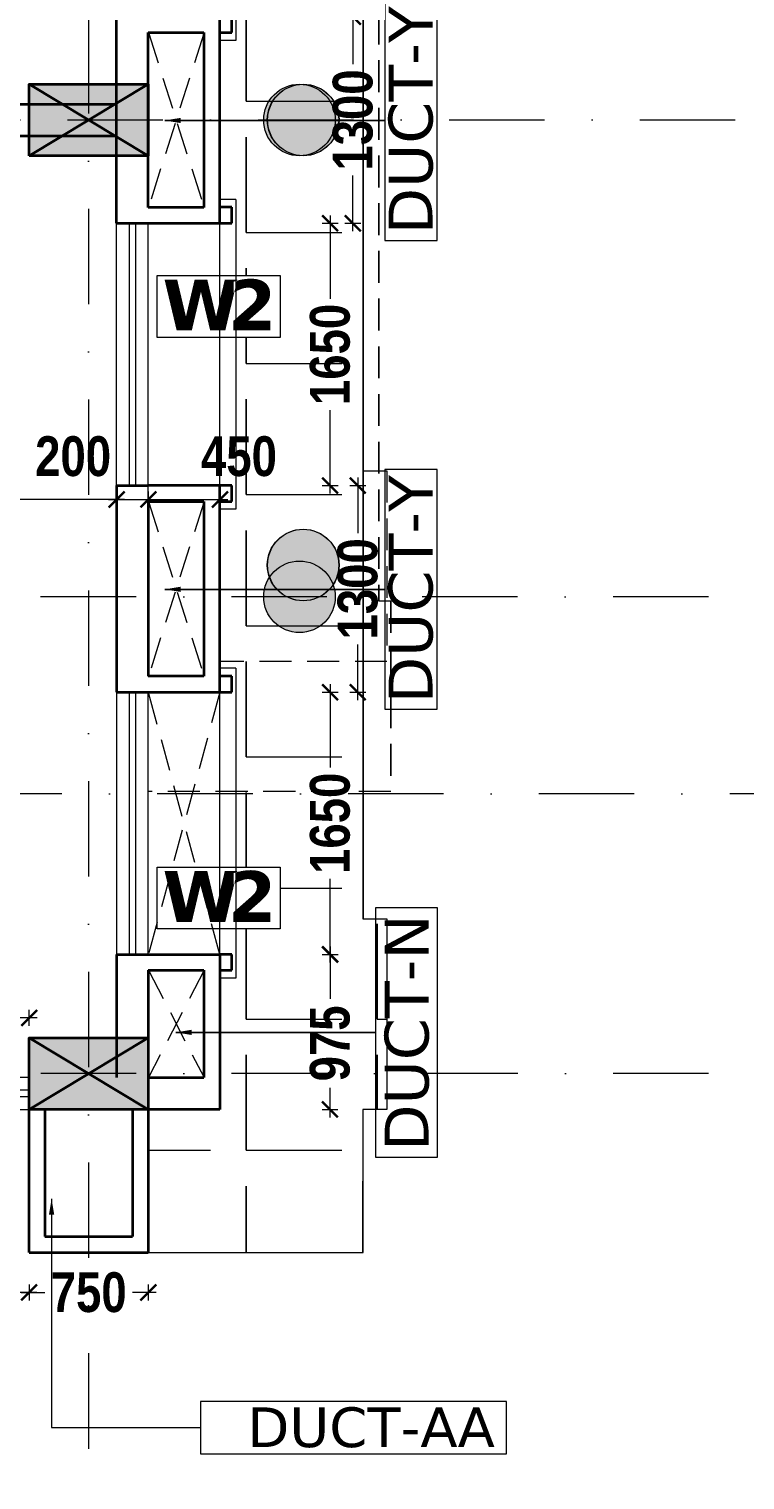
# Model space of a CAD drawing. Header units: millimetres. Extents: x -3092155 to 4513934, y -12317808 to 1850003.
# Drawn here: x -387210 to -382707, y -5708758 to -5699629 of the extents above; entities that cross this region are included whole.
import ezdxf

# ---------------------------------------------------------------- set-up
doc = ezdxf.new("R2010")
doc.units = ezdxf.units.MM
doc.header["$LTSCALE"] = 2
doc.header["$MEASUREMENT"] = 0
doc.header["$PDMODE"] = 34
doc.header["$PDSIZE"] = 500
doc.linetypes.add('DASHDOT', pattern=[1, 0.5, -0.25, 0, -0.25])
doc.linetypes.add('DASHED2', pattern=[0.375, 0.25, -0.125])
for name, color, linetype, lineweight, true_color in [('AEROW', 7, 'Continuous', 15, 0x0d0d0d), ('DOT', 7, 'DASHED2', 0, 0x89067c), ('duct text', 7, 'Continuous', 5, 0x30182a)]:
    doc.layers.add(name, color=color, linetype=linetype, lineweight=lineweight, true_color=true_color)
for name, color, linetype, lineweight in [('col 1', 11, 'Continuous', 20), ('coloumn', 10, 'Continuous', 35), ('cornice', 12, 'Continuous', 25), ('D DIM', 250, 'Continuous', 9), ('DUCT', 37, 'Continuous', 35), ('glass', 5, 'Continuous', 15), ('GRID', 251, 'DASHDOT', 5), ('HAT', 42, 'Continuous', 5), ('SILL', 74, 'Continuous', 9), ('W2', 162, 'Continuous', 5), ('WAll', 250, 'Continuous', 35), ('WIN', 5, 'Continuous', 15)]:
    doc.layers.add(name, color=color, linetype=linetype, lineweight=lineweight)
doc.styles.add('door', font='arial.ttf', dxfattribs={"height": 70})
doc.styles.add('INNER DIM', font='ARIALNB.TTF', dxfattribs={"height": 250})
doc.styles.add('style2', font='verdana.ttf')
doc.dimstyles.new('DOOR', dxfattribs={"dimtxt": 100, "dimasz": 100, "dimexe": 25, "dimexo": 50, "dimgap": 25, "dimtad": 0, "dimtih": 1, "dimtoh": 1, "dimdec": 0, "dimzin": 3, "dimdsep": 46, "dimtxsty": 'door', "dimblk": 'OBLIQUE', "dimcen": 200, "dimclrd": 256, "dimclre": 256, "dimclrt": 256, "dimadec": 0, "dimazin": 0, "dimtfac": 1, "dimtdec": 0, "dimtofl": 0, "dimtmove": 2, "dimatfit": 3, "dimfxl": 300, "dimfxlon": 1, "dimfrac": 1, "dimtolj": 1, "dimtzin": 0, "dimlwd": -1, "dimlwe": -1, "dimarcsym": 0})
doc.dimstyles.new('external final', dxfattribs={"dimscale": 0, "dimtxt": 250, "dimasz": 100, "dimexe": 50, "dimexo": 50, "dimgap": 50, "dimtad": 0, "dimdec": 0, "dimzin": 0, "dimdsep": 46, "dimtxsty": 'INNER DIM', "dimblk": 'ARCHTICK', "dimcen": 100, "dimdle": 50, "dimclrd": 256, "dimclre": 256, "dimclrt": 256, "dimadec": 0, "dimazin": 0, "dimtfac": 1, "dimtdec": 0, "dimtix": 1, "dimtmove": 1, "dimatfit": 3, "dimfxl": 50, "dimfxlon": 1, "dimtolj": 1, "dimtzin": 0, "dimlwd": -1, "dimlwe": -1, "dimarcsym": 1})
doc.dimstyles.new('INNER DIM', dxfattribs={"dimscale": 0, "dimtxt": 250, "dimasz": 100, "dimexe": 50, "dimexo": 50, "dimgap": 50, "dimtad": 0, "dimdec": 0, "dimzin": 0, "dimdsep": 46, "dimtxsty": 'INNER DIM', "dimblk": 'ARCHTICK', "dimcen": 100, "dimdle": 50, "dimclrd": 256, "dimclre": 256, "dimclrt": 256, "dimadec": 0, "dimazin": 0, "dimtfac": 1, "dimtdec": 0, "dimtix": 1, "dimtmove": 2, "dimatfit": 3, "dimfxl": 50, "dimfxlon": 1, "dimtolj": 1, "dimtzin": 0, "dimlwd": -1, "dimlwe": -1, "dimarcsym": 1})

# ---------------------------------------------------------------- blocks, each defined once
blk = doc.blocks.new('_ArchTick')
at = {"color": 0, "linetype": 'ByBlock', "const_width": 0.15}
blk.add_lwpolyline([(-0.5, -0.5), (0.5, 0.5)], dxfattribs=at)
blk = doc.blocks.new('*D67')
at = {"layer": 'D DIM', "ltscale": 100, "transparency": 16777216}
for p, q in [((-385316.5, -5703751.2), (-385316.5, -5704276)), ((-385366.5, -5703801.2), (-385266.5, -5703801.2)), ((-385316.5, -5705501.2), (-385316.5, -5704976.5)), ((-385366.5, -5705451.2), (-385266.5, -5705451.2))]:
    blk.add_line(p, q, dxfattribs=at)
at = {"layer": 'Defpoints', "color": 0, "lineweight": 50, "ltscale": 100, "transparency": 16777216}
for p in [(-386143.9, -5703801.2), (-385316.5, -5703801.2), (-386172.9, -5705451.2)]:
    blk.add_point(p, dxfattribs=at)
at = {"layer": 'D DIM', "ltscale": 100, "transparency": 16777216, "xscale": 100, "yscale": 100, "zscale": 100}
for p, rotation in [((-385316.5, -5703801.2), 90), ((-385316.5, -5705451.2), 270)]:
    blk.add_blockref('_ArchTick', p, dxfattribs=dict(at, rotation=rotation))
at = {"layer": 'D DIM', "ltscale": 100, "transparency": 16777216, "insert": (-385316.5, -5704626.2), "char_height": 250, "attachment_point": 5, "rotation": 90, "style": 'INNER DIM'}
blk.add_mtext('\\A1;1650', dxfattribs=at)
blk = doc.blocks.new('*D68')
at = {"layer": 'D DIM', "ltscale": 100, "transparency": 16777216}
for p, q in [((-385366.5, -5700851.2), (-385266.5, -5700851.2)), ((-385316.5, -5700801.2), (-385316.5, -5701326)), ((-385316.5, -5702551.2), (-385316.5, -5702026.5)), ((-385366.5, -5702501.2), (-385266.5, -5702501.2))]:
    blk.add_line(p, q, dxfattribs=at)
at = {"layer": 'Defpoints', "color": 0, "lineweight": 50, "ltscale": 100, "transparency": 16777216}
for p in [(-386260.3, -5700851.2), (-385316.5, -5700851.2), (-386155.1, -5702501.2)]:
    blk.add_point(p, dxfattribs=at)
at = {"layer": 'D DIM', "ltscale": 100, "transparency": 16777216, "xscale": 100, "yscale": 100, "zscale": 100}
for p, rotation in [((-385316.5, -5700851.2), 90), ((-385316.5, -5702501.2), 270)]:
    blk.add_blockref('_ArchTick', p, dxfattribs=dict(at, rotation=rotation))
at = {"layer": 'D DIM', "ltscale": 100, "transparency": 16777216, "insert": (-385316.5, -5701676.2), "char_height": 250, "attachment_point": 5, "rotation": 90, "style": 'INNER DIM'}
blk.add_mtext('\\A1;1650', dxfattribs=at)
blk = doc.blocks.new('*D232')
at = {"layer": 'D DIM', "ltscale": 100, "transparency": 16777216}
for p, q in [((-393959.3, -5702638.9), (-393959.3, -5702538.9)), ((-386659.3, -5702638.9), (-386659.3, -5702538.9)), ((-394009.3, -5702588.9), (-390664.8, -5702588.9)), ((-386609.3, -5702588.9), (-389953.8, -5702588.9))]:
    blk.add_line(p, q, dxfattribs=at)
at = {"layer": 'Defpoints', "color": 0, "lineweight": 50, "ltscale": 100, "transparency": 16777216}
for p in [(-386659.3, -5702588.9), (-386659.3, -5702752.1), (-393959.3, -5702976.2)]:
    blk.add_point(p, dxfattribs=at)
at = {"layer": 'D DIM', "ltscale": 100, "transparency": 16777216, "xscale": 100, "yscale": 100, "zscale": 100, "rotation": 180}
blk.add_blockref('_ArchTick', (-393959.3, -5702588.9), dxfattribs=at)
at = {"layer": 'D DIM', "ltscale": 100, "transparency": 16777216, "xscale": 100, "yscale": 100, "zscale": 100}
blk.add_blockref('_ArchTick', (-386659.3, -5702588.9), dxfattribs=at)
at = {"layer": 'D DIM', "ltscale": 100, "transparency": 16777216, "insert": (-390309.3, -5702588.9), "char_height": 250, "attachment_point": 5, "style": 'INNER DIM'}
blk.add_mtext('\\A1;7300', dxfattribs=at)
blk = doc.blocks.new('*D233')
at = {"layer": 'D DIM', "ltscale": 100, "transparency": 16777216}
for p, q in [((-386659.3, -5702638.9), (-386659.3, -5702538.9)), ((-386459.3, -5702638.9), (-386459.3, -5702538.9)), ((-386709.3, -5702588.9), (-386409.3, -5702588.9))]:
    blk.add_line(p, q, dxfattribs=at)
at = {"layer": 'Defpoints', "color": 0, "lineweight": 50, "ltscale": 100, "transparency": 16777216}
for p in [(-386459.3, -5702588.9), (-386659.3, -5702752.1), (-386459.3, -5702784.1)]:
    blk.add_point(p, dxfattribs=at)
at = {"layer": 'D DIM', "ltscale": 100, "transparency": 16777216, "xscale": 100, "yscale": 100, "zscale": 100, "rotation": 180}
blk.add_blockref('_ArchTick', (-386659.3, -5702588.9), dxfattribs=at)
at = {"layer": 'D DIM', "ltscale": 100, "transparency": 16777216, "xscale": 100, "yscale": 100, "zscale": 100}
blk.add_blockref('_ArchTick', (-386459.3, -5702588.9), dxfattribs=at)
at = {"layer": 'D DIM', "ltscale": 100, "transparency": 16777216, "insert": (-386932.8, -5702318), "char_height": 250, "attachment_point": 5, "style": 'INNER DIM'}
blk.add_mtext('\\A1;200', dxfattribs=at)
blk = doc.blocks.new('*D234')
at = {"layer": 'D DIM', "ltscale": 100, "transparency": 16777216}
for p, q in [((-386459.3, -5702638.9), (-386459.3, -5702538.9)), ((-386009.3, -5702638.9), (-386009.3, -5702538.9)), ((-386509.3, -5702588.9), (-385959.3, -5702588.9))]:
    blk.add_line(p, q, dxfattribs=at)
at = {"layer": 'Defpoints', "color": 0, "lineweight": 50, "ltscale": 100, "transparency": 16777216}
for p in [(-386009.3, -5702588.9), (-386459.3, -5702784.1), (-386009.3, -5702782.1)]:
    blk.add_point(p, dxfattribs=at)
at = {"layer": 'D DIM', "ltscale": 100, "transparency": 16777216, "xscale": 100, "yscale": 100, "zscale": 100, "rotation": 180}
blk.add_blockref('_ArchTick', (-386459.3, -5702588.9), dxfattribs=at)
at = {"layer": 'D DIM', "ltscale": 100, "transparency": 16777216, "xscale": 100, "yscale": 100, "zscale": 100}
blk.add_blockref('_ArchTick', (-386009.3, -5702588.9), dxfattribs=at)
at = {"layer": 'D DIM', "ltscale": 100, "transparency": 16777216, "insert": (-385889.6, -5702318), "char_height": 250, "attachment_point": 5, "style": 'INNER DIM'}
blk.add_mtext('\\A1;450', dxfattribs=at)
blk = doc.blocks.new('*D730')
at = {"layer": 'D DIM', "ltscale": 100, "transparency": 16777216}
for p, q in [((-438689.1, 360.6), (-438689.1, 460.6)), ((998.8, 360.6), (998.8, 460.6)), ((1048.8, 410.6), (-438739.1, 410.6))]:
    blk.add_line(p, q, dxfattribs=at)
at = {"layer": 'Defpoints', "color": 0, "lineweight": 50, "ltscale": 100, "transparency": 16777216}
for p in [(-438689.1, 410.6), (998.8, 0), (-438689.1, -5723126.2)]:
    blk.add_point(p, dxfattribs=at)
at = {"layer": 'D DIM', "ltscale": 100, "transparency": 16777216, "xscale": 100, "yscale": 100, "zscale": 100, "rotation": 180}
blk.add_blockref('_ArchTick', (-438689.1, 410.6), dxfattribs=at)
at = {"layer": 'D DIM', "ltscale": 100, "transparency": 16777216, "xscale": 100, "yscale": 100, "zscale": 100}
blk.add_blockref('_ArchTick', (998.8, 410.6), dxfattribs=at)
at = {"layer": 'D DIM', "ltscale": 100, "transparency": 16777216, "insert": (1326.5, 835.2), "char_height": 250, "attachment_point": 5, "style": 'INNER DIM'}
blk.add_mtext('\\A1;439688', dxfattribs=at)
blk = doc.blocks.new('*D890')
at = {"layer": 'D DIM', "ltscale": 100, "transparency": 16777216}
for p, q in [((-385316.9, -5705401.2), (-385316.9, -5705731)), ((-385366.9, -5705451.2), (-385266.9, -5705451.2)), ((-385316.9, -5706476.2), (-385316.9, -5706291.1)), ((-385366.9, -5706426.2), (-385266.9, -5706426.2))]:
    blk.add_line(p, q, dxfattribs=at)
at = {"layer": 'Defpoints', "color": 0, "lineweight": 50, "ltscale": 100, "transparency": 16777216}
for p in [(-386009.7, -5705451.2), (-386009.7, -5706426.2), (-385316.9, -5706426.2)]:
    blk.add_point(p, dxfattribs=at)
at = {"layer": 'D DIM', "ltscale": 100, "transparency": 16777216, "xscale": 100, "yscale": 100, "zscale": 100}
for p, rotation in [((-385316.9, -5705451.2), 90), ((-385316.9, -5706426.2), 270)]:
    blk.add_blockref('_ArchTick', p, dxfattribs=dict(at, rotation=rotation))
at = {"layer": 'D DIM', "ltscale": 100, "transparency": 16777216, "insert": (-385316.9, -5706011.1), "char_height": 250, "attachment_point": 5, "rotation": 90, "style": 'INNER DIM'}
blk.add_mtext('\\A1;975', dxfattribs=at)
blk = doc.blocks.new('*D891')
at = {"layer": 'D DIM', "ltscale": 100, "transparency": 16777216}
for p, q in [((-385142.3, -5702451.2), (-385142.3, -5702801)), ((-385192.3, -5702501.2), (-385092.3, -5702501.2)), ((-385142.3, -5703851.2), (-385142.3, -5703501.5)), ((-385192.3, -5703801.2), (-385092.3, -5703801.2))]:
    blk.add_line(p, q, dxfattribs=at)
at = {"layer": 'Defpoints', "color": 0, "lineweight": 50, "ltscale": 100, "transparency": 16777216}
for p in [(-386009.7, -5702501.2), (-386009.7, -5703801.2), (-385142.3, -5703801.2)]:
    blk.add_point(p, dxfattribs=at)
at = {"layer": 'D DIM', "ltscale": 100, "transparency": 16777216, "xscale": 100, "yscale": 100, "zscale": 100}
for p, rotation in [((-385142.3, -5702501.2), 90), ((-385142.3, -5703801.2), 270)]:
    blk.add_blockref('_ArchTick', p, dxfattribs=dict(at, rotation=rotation))
at = {"layer": 'D DIM', "ltscale": 100, "transparency": 16777216, "insert": (-385142.3, -5703151.2), "char_height": 250, "attachment_point": 5, "rotation": 90, "style": 'INNER DIM'}
blk.add_mtext('\\A1;1300', dxfattribs=at)
blk = doc.blocks.new('*D892')
at = {"layer": 'D DIM', "ltscale": 100, "transparency": 16777216}
for p, q in [((-385222.9, -5699551.2), (-385122.9, -5699551.2)), ((-385172.9, -5699501.2), (-385172.9, -5699851)), ((-385172.9, -5700901.2), (-385172.9, -5700551.5)), ((-385222.9, -5700851.2), (-385122.9, -5700851.2))]:
    blk.add_line(p, q, dxfattribs=at)
at = {"layer": 'Defpoints', "color": 0, "lineweight": 50, "ltscale": 100, "transparency": 16777216}
for p in [(-386009.7, -5699551.2), (-386009.7, -5700851.2), (-385172.9, -5700851.2)]:
    blk.add_point(p, dxfattribs=at)
at = {"layer": 'D DIM', "ltscale": 100, "transparency": 16777216, "xscale": 100, "yscale": 100, "zscale": 100}
for p, rotation in [((-385172.9, -5699551.2), 90), ((-385172.9, -5700851.2), 270)]:
    blk.add_blockref('_ArchTick', p, dxfattribs=dict(at, rotation=rotation))
at = {"layer": 'D DIM', "ltscale": 100, "transparency": 16777216, "insert": (-385172.9, -5700201.2), "char_height": 250, "attachment_point": 5, "rotation": 90, "style": 'INNER DIM'}
blk.add_mtext('\\A1;1300', dxfattribs=at)
blk = doc.blocks.new('*D928')
at = {"layer": 'D DIM', "ltscale": 100, "transparency": 16777216}
for p, q in [((-388909.7, -5705850.5), (-388384.7, -5705850.5)), ((-388859.7, -5705900.5), (-388859.7, -5705800.5)), ((-387159.3, -5705850.5), (-387684.3, -5705850.5)), ((-387209.3, -5705900.5), (-387209.3, -5705800.5))]:
    blk.add_line(p, q, dxfattribs=at)
at = {"layer": 'Defpoints', "color": 0, "lineweight": 50, "ltscale": 100, "transparency": 16777216}
for p in [(-388859.7, -5705850.5), (-388859.7, -5706226.2), (-387209.3, -5706201.2)]:
    blk.add_point(p, dxfattribs=at)
at = {"layer": 'D DIM', "ltscale": 100, "transparency": 16777216, "xscale": 100, "yscale": 100, "zscale": 100, "rotation": 180}
blk.add_blockref('_ArchTick', (-388859.7, -5705850.5), dxfattribs=at)
at = {"layer": 'D DIM', "ltscale": 100, "transparency": 16777216, "xscale": 100, "yscale": 100, "zscale": 100}
blk.add_blockref('_ArchTick', (-387209.3, -5705850.5), dxfattribs=at)
at = {"layer": 'D DIM', "ltscale": 100, "transparency": 16777216, "insert": (-388034.5, -5705850.5), "char_height": 250, "attachment_point": 5, "style": 'INNER DIM'}
blk.add_mtext('\\A1;1650', dxfattribs=at)
blk = doc.blocks.new('*D933')
at = {"layer": 'D DIM', "ltscale": 100, "transparency": 16777216}
for p, q in [((-387408.3, -5706376.2), (-387408.3, -5706598.8)), ((-387358.3, -5706426.2), (-387458.3, -5706426.2)), ((-387408.3, -5707376.2), (-387408.3, -5707153.6)), ((-387358.3, -5707326.2), (-387458.3, -5707326.2))]:
    blk.add_line(p, q, dxfattribs=at)
at = {"layer": 'Defpoints', "color": 0, "lineweight": 50, "ltscale": 100, "transparency": 16777216}
for p in [(-387209.3, -5706426.2), (-387408.3, -5707326.2), (-387209.7, -5707326.2)]:
    blk.add_point(p, dxfattribs=at)
at = {"layer": 'D DIM', "ltscale": 100, "transparency": 16777216, "xscale": 100, "yscale": 100, "zscale": 100}
for p, rotation in [((-387408.3, -5706426.2), 90), ((-387408.3, -5707326.2), 270)]:
    blk.add_blockref('_ArchTick', p, dxfattribs=dict(at, rotation=rotation))
at = {"layer": 'D DIM', "ltscale": 100, "transparency": 16777216, "insert": (-387408.3, -5706876.2), "char_height": 250, "attachment_point": 5, "rotation": 90, "style": 'INNER DIM'}
blk.add_mtext('\\A1;900', dxfattribs=at)
blk = doc.blocks.new('*D603')
at = {"layer": 'D DIM', "ltscale": 100, "transparency": 16777216}
for p, q in [((-387259.7, -5707577.9), (-387110.6, -5707577.9)), ((-387209.7, -5707527.9), (-387209.7, -5707627.9)), ((-386409.7, -5707577.9), (-386558.8, -5707577.9)), ((-386459.7, -5707527.9), (-386459.7, -5707627.9))]:
    blk.add_line(p, q, dxfattribs=at)
at = {"layer": 'Defpoints', "color": 0, "lineweight": 50, "ltscale": 100, "transparency": 16777216}
for p in [(-387209.7, -5707026.2), (-386459.7, -5707026.2), (-386459.7, -5707577.9)]:
    blk.add_point(p, dxfattribs=at)
at = {"layer": 'D DIM', "ltscale": 100, "transparency": 16777216, "xscale": 100, "yscale": 100, "zscale": 100, "rotation": 180}
blk.add_blockref('_ArchTick', (-387209.7, -5707577.9), dxfattribs=at)
at = {"layer": 'D DIM', "ltscale": 100, "transparency": 16777216, "xscale": 100, "yscale": 100, "zscale": 100}
blk.add_blockref('_ArchTick', (-386459.7, -5707577.9), dxfattribs=at)
at = {"layer": 'D DIM', "ltscale": 100, "transparency": 16777216, "insert": (-386834.7, -5707577.9), "char_height": 250, "attachment_point": 5, "style": 'INNER DIM'}
blk.add_mtext('\\A1;750', dxfattribs=at)
blk = doc.blocks.new('*D939')
at = {"layer": 'D DIM', "ltscale": 100, "transparency": 16777216}
for p, q in [((-388910.1, -5707577.9), (-388385.3, -5707577.9)), ((-388860.1, -5707527.9), (-388860.1, -5707627.9)), ((-387160.1, -5707577.9), (-387684.9, -5707577.9)), ((-387210.1, -5707527.9), (-387210.1, -5707627.9))]:
    blk.add_line(p, q, dxfattribs=at)
at = {"layer": 'Defpoints', "color": 0, "lineweight": 50, "ltscale": 100, "transparency": 16777216}
for p in [(-388860.1, -5707326.2), (-387210.1, -5707326.2), (-388860.1, -5707577.9)]:
    blk.add_point(p, dxfattribs=at)
at = {"layer": 'D DIM', "ltscale": 100, "transparency": 16777216, "xscale": 100, "yscale": 100, "zscale": 100, "rotation": 180}
blk.add_blockref('_ArchTick', (-388860.1, -5707577.9), dxfattribs=at)
at = {"layer": 'D DIM', "ltscale": 100, "transparency": 16777216, "xscale": 100, "yscale": 100, "zscale": 100}
blk.add_blockref('_ArchTick', (-387210.1, -5707577.9), dxfattribs=at)
at = {"layer": 'D DIM', "ltscale": 100, "transparency": 16777216, "insert": (-388035.1, -5707577.9), "char_height": 250, "attachment_point": 5, "style": 'INNER DIM'}
blk.add_mtext('\\A1;1650', dxfattribs=at)
blk = doc.blocks.new('F.F')
at = {"layer": 'coloumn', "ltscale": 100}
for points in [[(-159080.3, -5853756.2), (-159080.3, -5853306.2), (-159830.3, -5853306.2), (-159830.3, -5853756.2)], [(-159080.3, -5859756.2), (-159080.3, -5859306.2), (-159830.3, -5859306.2), (-159830.3, -5859756.2)]]:
    blk.add_hatch(color=256, dxfattribs=at).paths.add_polyline_path(points)
for p, q in [((-159830.3, -5853756.2), (-159830.3, -5853306.2)), ((-159830.3, -5853306.2), (-159080.3, -5853306.2)), ((-159080.3, -5853306.2), (-159080.3, -5853756.2)), ((-159080.3, -5853756.2), (-159830.3, -5853756.2)), ((-159830.3, -5859756.2), (-159830.3, -5859306.2)), ((-159830.3, -5859306.2), (-159080.3, -5859306.2)), ((-159080.3, -5859306.2), (-159080.3, -5859756.2)), ((-159080.3, -5859756.2), (-159830.3, -5859756.2))]:
    blk.add_line(p, q, dxfattribs=at)
for points in [[(-159080.3, -5853756.2), (-159830.3, -5853306.2), (-159080.3, -5853306.2), (-159830.3, -5853756.2)], [(-159080.3, -5859756.2), (-159830.3, -5859306.2), (-159080.3, -5859306.2), (-159830.3, -5859756.2)]]:
    blk.add_lwpolyline(points, dxfattribs=at)
blk = doc.blocks.new('6yyyhr')
at = {"layer": 'DUCT', "ltscale": 100}
for p, q in [((-386010.1, -5681142.4), (-385934.7, -5681142.4)), ((-385934.7, -5681142.4), (-385934.7, -5681242.7)), ((-385934.7, -5681242.7), (-386010.1, -5681242.7)), ((-385934.7, -5682891.6), (-386010.1, -5682891.6)), ((-385934.7, -5682992), (-385934.7, -5682891.6)), ((-386010.1, -5682992), (-385934.7, -5682992))]:
    blk.add_line(p, q, dxfattribs=at)
at = {"layer": 'SILL', "ltscale": 100}
for p, q in [((-386010.1, -5683042), (-386010.1, -5681092.4)), ((-385909.7, -5681092.4), (-386010.1, -5681092.4)), ((-385909.7, -5681092.4), (-385909.7, -5683042)), ((-385909.7, -5683042), (-386010.1, -5683042))]:
    blk.add_line(p, q, dxfattribs=at)
blk = doc.blocks.new('_Oblique')
at = {"color": 0, "linetype": 'ByBlock', "lineweight": -2}
blk.add_line((-0.5, -0.5), (0.5, 0.5), dxfattribs=at)
blk = doc.blocks.new('6yuj6kit')
at = {"layer": 'duct text', "ltscale": 0.1}
for points in [[(-95970.2, -5629545.8), (-95970.2, -5628037.4), (-96299.4, -5628037.4), (-96299.4, -5629545.8)], [(-95970.2, -5632495.8), (-95970.2, -5630987.4), (-96299.4, -5630987.4), (-96299.4, -5632495.8)], [(-96356.4, -5635315.4), (-96356.4, -5633742.8), (-95970.2, -5633742.8), (-95970.2, -5635315.4)]]:
    blk.add_lwpolyline(points, close=True, dxfattribs=at)
at = {"layer": 'duct text', "ltscale": 0.1, "char_height": 276.639, "width": 1547.237, "attachment_point": 5, "rotation": 90, "style": 'style2'}
for s, insert in [('\\pxt11;DUCT-Y', (-96135, -5628790.2)), ('\\pxt11;DUCT-Y', (-96135, -5631740.2)), ('\\pxt11;DUCT-N', (-96159.8, -5634530.7))]:
    blk.add_mtext(s, dxfattribs=dict(at, insert=insert))
at = {"layer": 'duct text', "ltscale": 0.1}
for points in [[(-97683.2, -5628791.6), (-96299.4, -5628791.6), (-97683.2, -5628791.6)], [(-97683.2, -5631741.6), (-96299.4, -5631741.6), (-97683.2, -5631741.6)], [(-97614.3, -5634529.1), (-96356.4, -5634529.1), (-97614.3, -5634529.1)]]:
    blk.add_leader(points, dimstyle='DOOR', dxfattribs=at)
blk = doc.blocks.new('5HYHH')
at = {"layer": 'duct text', "ltscale": 0.1}
blk.add_lwpolyline([(-193110.9, -5702335.5), (-191184.1, -5702335.5), (-191184.1, -5702006.4), (-193110.9, -5702006.4)], close=True, dxfattribs=at)
at = {"layer": 'duct text', "ltscale": 0.1, "insert": (-192036.5, -5702170.8), "char_height": 250, "width": 1547.237, "attachment_point": 5, "style": 'style2'}
blk.add_mtext('\\pt2750;DUCT-AA', dxfattribs=at)
at = {"layer": 'AEROW', "lineweight": 30, "ltscale": 100}
blk.add_leader([(-194046.5, -5700730.9), (-194046.5, -5702171), (-193110.9, -5702171)], dimstyle='external final', override={"dimscale": 1, "dimfxl": 50}, dxfattribs=at)

msp = doc.modelspace()

# ---------------------------------------------------------------- hatches: boundary and pattern name
at = {"layer": 'col 1', "ltscale": 100}
h = msp.add_hatch(color=256, dxfattribs=at)
edge = h.paths.add_edge_path()
edge.add_arc((-385509.2, -5700201.2), 225, 0, 360)
h = msp.add_hatch(color=256, dxfattribs=at)
edge = h.paths.add_edge_path()
edge.add_arc((-385486.4, -5700201.2), 225, 180, 540, ccw=False)
h = msp.add_hatch(color=256, dxfattribs=at)
edge = h.paths.add_edge_path()
edge.add_arc((-385484.8, -5700201.2), 225, 180, 540, ccw=False)
h = msp.add_hatch(color=256, dxfattribs=at)
edge = h.paths.add_edge_path()
edge.add_arc((-385486.4, -5703001.2), 225, 180, 540, ccw=False)
h = msp.add_hatch(color=256, dxfattribs=at)
edge = h.paths.add_edge_path()
edge.add_arc((-385484.8, -5703001.2), 225, 180, 540, ccw=False)
h = msp.add_hatch(color=256, dxfattribs=at)
edge = h.paths.add_edge_path()
edge.add_arc((-385509.2, -5703201.2), 225, 0, 360)
at = {"layer": 'HAT', "ltscale": 100}
h = msp.add_hatch(dxfattribs=at)
h.set_pattern_fill('ANGLE', color=256, scale=3000, style=0)
h.set_pattern_definition([(0, (-36044.9, -16659), (0, 825), [600, -225]), (90, (-36044.9, -16659), (-825, 5e-14), [600, -225])])
h.paths.add_polyline_path([(-386010.9, -5699002), (-385631.8, -5699002), (-385631.8, -5699391.1), (-386010.9, -5699391.1), (-386018.3, -5701180.7), (-385631.8, -5701180.7), (-385631.8, -5701569.7), (-386010.5, -5701569.7), (-386010.5, -5704902), (-385631.8, -5704902), (-385631.8, -5705291.1), (-386010.5, -5705291.1), (-386010.5, -5706426.2), (-386461, -5706426.2), (-386460.2, -5707326.2), (-385110.1, -5707326.2), (-385110.1, -5706426.1), (-384961, -5706426.2), (-384961, -5705226.5), (-385111, -5705226.5), (-385111, -5695176), (-384961, -5695176), (-384961, -5693976.2), (-385111, -5693976.2), (-385111, -5693075), (-386460.2, -5693076.2), (-386460.5, -5693976.2), (-386010.5, -5693976.2), (-386010.5, -5696051.9), (-385630.9, -5696052), (-385630.9, -5696441.1), (-386017.4, -5696441.1)])
h = msp.add_hatch(dxfattribs=at)
h.set_pattern_fill('ANGLE', color=256, scale=3000, style=0)
h.set_pattern_definition([(7e-15, (-36044.9, -16659), (0, 825), [600, -225]), (90, (-36044.9, -16659), (-825, 5e-14), [600, -225])])
h.paths.add_polyline_path([(-386010.9, -5699002), (-385631.8, -5699002), (-385631.8, -5699391.1), (-386010.9, -5699391.1), (-386018.3, -5701180.7), (-385631.8, -5701180.7), (-385631.8, -5701569.7), (-386010.5, -5701569.7), (-386010.5, -5704902), (-385631.8, -5704902), (-385631.8, -5705291.1), (-386010.5, -5705291.1), (-386010.5, -5706426.2), (-386461, -5706426.2), (-386460.2, -5707326.2), (-385110.1, -5707326.2), (-385110.1, -5706426.1), (-384961, -5706426.2), (-384961, -5705226.5), (-385111, -5705226.5), (-385111, -5695176), (-384961, -5695176), (-384961, -5693976.2), (-385111, -5693976.2), (-385111, -5693075), (-386460.2, -5693076.2), (-386460.5, -5693976.2), (-386010.5, -5693976.2), (-386010.5, -5696051.9), (-385630.9, -5696052), (-385630.9, -5696441.1), (-386017.4, -5696441.1)])
h = msp.add_hatch(dxfattribs=at)
h.set_pattern_fill('ANGLE', color=256, scale=3000, style=0)
h.set_pattern_definition([(7e-15, (-36043.2, -16659), (0, 825), [600, -225]), (90, (-36043.2, -16659), (-825, 5e-14), [600, -225])])
h.paths.add_polyline_path([(-386009.3, -5699002), (-385630.2, -5699002), (-385630.2, -5699391.1), (-386009.3, -5699391.1), (-386016.6, -5701180.7), (-385630.2, -5701180.7), (-385630.2, -5701569.7), (-386008.9, -5701569.7), (-386008.9, -5704902), (-385630.2, -5704902), (-385630.2, -5705291.1), (-386008.9, -5705291.1), (-386008.9, -5706426.2), (-386459.3, -5706426.2), (-386458.5, -5707326.2), (-385108.5, -5707326.2), (-385108.5, -5706426.1), (-384959.3, -5706426.2), (-384959.3, -5705226.5), (-385109.3, -5705226.5), (-385109.3, -5695176), (-384959.3, -5695176), (-384959.3, -5693976.2), (-385109.3, -5693976.2), (-385109.3, -5693075), (-386458.5, -5693076.2), (-386458.9, -5693976.2), (-386008.9, -5693976.2), (-386008.9, -5696051.9), (-385629.3, -5696052), (-385629.3, -5696441.1), (-386015.7, -5696441.1)])

# ---------------------------------------------------------------- linework, layer by layer
at = {"layer": 'col 1', "ltscale": 100}
for centre in [(-385509.2, -5700201.2), (-385486.4, -5700201.2), (-385484.8, -5700201.2), (-385486.4, -5703001.2), (-385484.8, -5703001.2), (-385509.2, -5703201.2)]:
    msp.add_circle(centre, 225, dxfattribs=at)
at = {"layer": 'DOT', "linetype": 'Continuous', "ltscale": 400}
for p, q in [((-385110.1, -5695176), (-385110.1, -5705226.5)), ((-385110.1, -5695176), (-385110.1, -5705226.5)), ((-385108.5, -5695176), (-385108.5, -5705226.5)), ((-385110.1, -5705226.5), (-384960.1, -5705226.5)), ((-385110.1, -5705226.5), (-384960.1, -5705226.5)), ((-385108.5, -5705226.5), (-384958.5, -5705226.5)), ((-384960.1, -5705226.5), (-384960.1, -5706426.2)), ((-384960.1, -5705226.5), (-384960.1, -5706426.2)), ((-384958.5, -5705226.5), (-384958.5, -5706426.2)), ((-384960.1, -5706426.2), (-385110.1, -5706426.2)), ((-385110.1, -5707326.2), (-385109.3, -5706426.2)), ((-384960.1, -5706426.2), (-385110.1, -5706426.2)), ((-385110.1, -5707326.2), (-385109.3, -5706426.2)), ((-384958.5, -5706426.2), (-385108.5, -5706426.2)), ((-385108.5, -5707326.2), (-385107.7, -5706426.2)), ((-386459.3, -5707326.2), (-385110.1, -5707326.2)), ((-386459.3, -5707326.2), (-385110.1, -5707326.2)), ((-386457.7, -5707326.2), (-385108.5, -5707326.2))]:
    msp.add_line(p, q, dxfattribs=at)
at = {"layer": 'DOT', "ltscale": 400}
for p, q in [((-385010.9, -5697125.4), (-385010.9, -5703227)), ((-385009.3, -5697125.4), (-385009.3, -5703227)), ((-385109.3, -5698007.6), (-385109.3, -5702407.9)), ((-386109.3, -5699651.2), (-386459.3, -5700751.2)), ((-386459.3, -5699651.2), (-386109.3, -5700751.2)), ((-386459.7, -5703607.6), (-386459.7, -5702407.9)), ((-385109.3, -5702407.9), (-384959.7, -5702407.9)), ((-384959.7, -5702407.9), (-384959.7, -5703607.6)), ((-386109.3, -5702601.2), (-386459.3, -5703701.2)), ((-386459.3, -5702601.2), (-386109.3, -5703701.2)), ((-385010.9, -5703227), (-384936.5, -5703227)), ((-385009.3, -5703227), (-384934.8, -5703227)), ((-384936.5, -5703227), (-384936.5, -5704426.8)), ((-384934.8, -5703227), (-384934.8, -5704426.8)), ((-384959.7, -5703607.6), (-386009.7, -5703607.6)), ((-386009.3, -5705451.2), (-386459.3, -5703801.2)), ((-386009.3, -5703801.2), (-386459.3, -5705451.2)), ((-384936.5, -5704426.8), (-386460.5, -5704426.8)), ((-384934.8, -5704426.8), (-386458.9, -5704426.8)), ((-386109.3, -5705551.2), (-386459.3, -5706226.2)), ((-386459.3, -5705551.2), (-386109.3, -5706226.2))]:
    msp.add_line(p, q, dxfattribs=at)
at = {"layer": 'DUCT', "ltscale": 100}
for p, q in [((-386659.7, -5700851.2), (-386659.7, -5699551.2)), ((-386009.7, -5700851.2), (-386009.7, -5699551.2)), ((-386459.7, -5700751.2), (-386459.7, -5699651.2)), ((-386459.7, -5699651.2), (-386109.7, -5699651.2)), ((-386109.7, -5699651.2), (-386109.7, -5700751.2)), ((-386109.7, -5700751.2), (-386459.7, -5700751.2)), ((-385934.7, -5700750.7), (-386009.7, -5700750.7)), ((-385934.7, -5700850.7), (-385934.7, -5700750.7)), ((-386659.7, -5700851.2), (-386459.7, -5700851.2)), ((-386459.7, -5700851.2), (-386009.7, -5700851.2)), ((-386009.7, -5700850.7), (-385934.7, -5700850.7)), ((-386659.7, -5702501.2), (-386459.7, -5702501.2)), ((-386659.7, -5702501.2), (-386659.7, -5703801.2)), ((-386009.7, -5702501.2), (-386459.7, -5702501.2)), ((-385934.7, -5702501), (-386009.7, -5702501)), ((-386009.7, -5703801.2), (-386009.7, -5702501.2)), ((-385934.7, -5702601), (-385934.7, -5702501)), ((-386459.7, -5702601.2), (-386459.7, -5703701.2)), ((-386459.7, -5702601.2), (-386109.7, -5702601.2)), ((-386109.7, -5702601.2), (-386109.7, -5703701.2)), ((-386009.7, -5702601), (-385934.7, -5702601)), ((-386109.7, -5703701.2), (-386459.7, -5703701.2)), ((-385934.7, -5703701), (-386009.7, -5703701)), ((-385934.7, -5703801), (-385934.7, -5703701)), ((-386659.7, -5703801.2), (-386459.7, -5703801.2)), ((-386459.7, -5703801.2), (-386009.7, -5703801.2)), ((-386009.7, -5703801), (-385934.7, -5703801)), ((-386659.7, -5705451.2), (-386009.7, -5705451.2)), ((-386659.7, -5705451.2), (-386659.7, -5706226.2)), ((-386009.7, -5705451.2), (-386009.7, -5706426.2)), ((-385934.7, -5705451.2), (-386009.7, -5705451.2)), ((-385934.7, -5705551.2), (-385934.7, -5705451.2)), ((-386459.7, -5705551.2), (-386109.7, -5705551.2)), ((-386459.7, -5705551.2), (-386459.7, -5706326.2)), ((-386109.7, -5705551.2), (-386109.7, -5706226.2)), ((-386009.7, -5705551.2), (-385934.7, -5705551.2)), ((-387209.7, -5707326.2), (-387209.7, -5706226.2)), ((-386459.7, -5706226.2), (-386109.7, -5706226.2)), ((-387109.7, -5706426.2), (-387109.7, -5707226.2)), ((-386559.7, -5706426.2), (-386559.7, -5707226.2)), ((-386009.7, -5706426.2), (-386459.7, -5706426.2)), ((-386459.7, -5706426.2), (-386459.7, -5707326.2)), ((-387109.7, -5707226.2), (-386559.7, -5707226.2)), ((-387209.7, -5707326.2), (-386459.7, -5707326.2))]:
    msp.add_line(p, q, dxfattribs=at)
at = {"layer": 'glass', "ltscale": 100}
for p, q in [((-386579.7, -5700851.2), (-386579.7, -5702501.2)), ((-386539.7, -5700851.2), (-386539.7, -5702501.2)), ((-387209.7, -5706306.2), (-388859.7, -5706306.2)), ((-387209.7, -5706346.2), (-388859.7, -5706346.2))]:
    msp.add_line(p, q, dxfattribs=at)
at = {"layer": 'GRID', "color": 5, "ltscale": 600}
msp.add_line((-386835.1, -5656356.7), (-386835.1, -5743438.2), dxfattribs=at)
at = {"layer": 'GRID', "color": 6, "ltscale": 600}
for p, q in [((-460174.6, -5700201.2), (-367335.1, -5700201.2)), ((-367335.6, -5703201.2), (-460174.6, -5703201.2)), ((-365401.6, -5704440.3), (-462108.5, -5704443.9)), ((-367334.9, -5706201.2), (-460174.6, -5706201.2))]:
    msp.add_line(p, q, dxfattribs=at)
at = {"layer": 'SILL', "ltscale": 100}
for p, q in [((-386659.7, -5702501.2), (-386659.7, -5700301.2)), ((-385909.7, -5700700.7), (-386009.7, -5700700.7)), ((-385909.7, -5700700.7), (-385909.7, -5702650.6)), ((-386459.7, -5702501.2), (-386459.7, -5700851.2)), ((-386010.1, -5702501.2), (-386010.1, -5700851.2)), ((-385909.7, -5702650.6), (-386009.7, -5702650.6)), ((-385909.7, -5703651), (-386009.7, -5703651)), ((-385909.7, -5703651), (-385909.7, -5705600.8)), ((-386659.7, -5703801.2), (-386659.7, -5705451.2)), ((-386459.7, -5705451.2), (-386459.7, -5703801.2)), ((-386009.7, -5705451.2), (-386009.7, -5703801.2)), ((-385909.7, -5705600.8), (-386009.7, -5705600.8)), ((-387209.7, -5706226.2), (-388859.7, -5706226.2)), ((-388859.7, -5706426.2), (-387209.7, -5706426.2))]:
    msp.add_line(p, q, dxfattribs=at)
at = {"layer": 'W2', "lineweight": 15, "ltscale": 0.1}
for p, q in [((-386403.9, -5701180.7), (-385631, -5701180.7)), ((-386403.9, -5701569.7), (-386403.9, -5701180.7)), ((-385631, -5701180.7), (-385631, -5701569.7)), ((-385631, -5701569.7), (-386403.9, -5701569.7)), ((-386403.9, -5704902), (-385631, -5704902)), ((-386403.9, -5705291.1), (-386403.9, -5704902)), ((-385631, -5704902), (-385631, -5705291.1)), ((-385631, -5705291.1), (-386403.9, -5705291.1))]:
    msp.add_line(p, q, dxfattribs=at)
at = {"layer": 'WAll', "ltscale": 100}
for p, q in [((-393959.3, -5700101.2), (-386659.3, -5700101.2)), ((-393959.3, -5700301.2), (-386659.3, -5700301.2))]:
    msp.add_line(p, q, dxfattribs=at)
at = {"layer": 'WIN', "ltscale": 100}
for p, q in [((-386579.7, -5703801.2), (-386579.7, -5705451.2)), ((-386539.7, -5703801.2), (-386539.7, -5705451.2))]:
    msp.add_line(p, q, dxfattribs=at)

# ---------------------------------------------------------------- block references
at = {"layer": 'coloumn'}
msp.add_blockref('F.F', (-227379.8, 153330), dxfattribs=at)
at = {"layer": 'cornice', "color": 3, "lineweight": 50}
for name, p in [('6yuj6kit', (-288672.7, -71412.7)), ('5HYHH', (-193021.7, -6257.5)), ('6yyyhr', (0, -16659))]:
    msp.add_blockref(name, p, dxfattribs=at)

# ---------------------------------------------------------------- texts
at = {"layer": 'W2', "ltscale": 100, "char_height": 320, "width": 715.003, "attachment_point": 1, "style": 'style2'}
for insert in [(-386370.6, -5701205.5), (-386370.6, -5704926.8)]:
    msp.add_mtext('{\\fVerdana|b1|i0|c0|p34;\\T0.8;W2}', dxfattribs=dict(at, insert=insert))

# ---------------------------------------------------------------- dimensions: what is measured, and where the dimension line sits
at = {"layer": 'D DIM', "ltscale": 100}
for base, p1, p2, picture, middle in [((-438689.1, 410.6), (998.8, 0), (-438689.1, -5723126.2), '*D730', (1326.5, 835.2)), ((-386459.3, -5702588.9), (-386659.3, -5702752.1), (-386459.3, -5702784.1), '*D233', (-386932.8, -5702318)), ((-386009.3, -5702588.9), (-386459.3, -5702784.1), (-386009.3, -5702782.1), '*D234', (-385889.6, -5702318))]:
    dim = msp.add_linear_dim(base=base, p1=p1, p2=p2, dimstyle='INNER DIM', override={"dimscale": 1}, dxfattribs=at)
    dim.commit()
    dim.dimension.update_dxf_attribs({"geometry": picture, "text_midpoint": middle, "dimtype": 160})
for base, p1, p2, angle, dimstyle, picture, middle in [((-385172.9, -5700851.2), (-386009.7, -5699551.2), (-386009.7, -5700851.2), 90, 'INNER DIM', '*D892', (-385172.9, -5700201.2)), ((-385316.5, -5700851.2), (-386155.1, -5702501.2), (-386260.3, -5700851.2), 90, 'INNER DIM', '*D68', (-385316.5, -5701676.2)), ((-385142.3, -5703801.2), (-386009.7, -5702501.2), (-386009.7, -5703801.2), 90, 'INNER DIM', '*D891', (-385142.3, -5703151.2)), ((-385316.5, -5703801.2), (-386172.9, -5705451.2), (-386143.9, -5703801.2), 90, 'INNER DIM', '*D67', (-385316.5, -5704626.2)), ((-387408.3, -5707326.2), (-387209.3, -5706426.2), (-387209.7, -5707326.2), 90, 'external final', '*D933', (-387408.3, -5706876.2)), ((-388860.1, -5707577.9), (-387210.1, -5707326.2), (-388860.1, -5707326.2), 180, 'external final', '*D939', (-388035.1, -5707577.9))]:
    dim = msp.add_linear_dim(base=base, p1=p1, p2=p2, angle=angle, dimstyle=dimstyle, override={"dimscale": 1}, dxfattribs=at)
    dim.commit()
    dim.dimension.update_dxf_attribs({"geometry": picture, "text_midpoint": middle})
for base, p1, p2, dimstyle, picture, middle in [((-386659.3, -5702588.9), (-393959.3, -5702976.2), (-386659.3, -5702752.1), 'INNER DIM', '*D232', (-390309.3, -5702588.9)), ((-388859.7, -5705850.5), (-387209.3, -5706201.2), (-388859.7, -5706226.2), 'external final', '*D928', (-388034.5, -5705850.5)), ((-386459.7, -5707577.9), (-387209.7, -5707026.2), (-386459.7, -5707026.2), 'external final', '*D603', (-386834.7, -5707577.9))]:
    dim = msp.add_linear_dim(base=base, p1=p1, p2=p2, dimstyle=dimstyle, override={"dimscale": 1}, dxfattribs=at)
    dim.commit()
    dim.dimension.update_dxf_attribs({"geometry": picture, "text_midpoint": middle})
dim = msp.add_linear_dim(base=(-385316.9, -5706426.2), p1=(-386009.7, -5705451.2), p2=(-386009.7, -5706426.2), angle=90, dimstyle='INNER DIM', override={"dimscale": 1}, dxfattribs=at)
dim.commit()
dim.dimension.update_dxf_attribs({"geometry": '*D890', "text_midpoint": (-385316.9, -5706011.1), "dimtype": 160})

doc.saveas('drawing.dxf')
